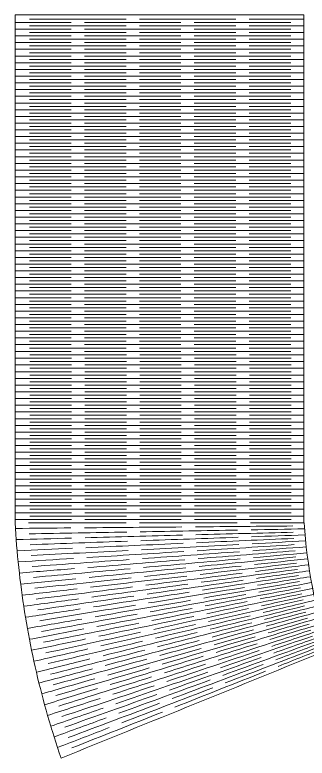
# Model space of a CAD drawing. Header units: inches. Extents: x -13.9 to 20.5, y -8.9 to 4.3.
# Drawn here: x -13.9 to -8.72, y -8.92 to 4.25 of the extents above; entities that cross this region are included whole.
import ezdxf

# ---------------------------------------------------------------- set-up
doc = ezdxf.new("R2010")
doc.units = ezdxf.units.IN
doc.header["$MEASUREMENT"] = 0
doc.layers.add('Layer 1', color=7, linetype='Continuous')

# ---------------------------------------------------------------- blocks, each defined once
blk = doc.blocks.new('block 9')
at = {"layer": 'Layer 1', "lineweight": 0}
for points in [[(-13.897, -4.754), (-13.897, 4.246), (-8.776, 4.246), (-8.776, -4.754)], [(-13.897, -4.754), (-13.89, -4.853)], [(-13.89, -4.853), (-13.884, -4.952)], [(-13.884, -4.952), (-13.877, -5.051)], [(-13.877, -5.051), (-13.87, -5.15)], [(-13.87, -5.15), (-13.861, -5.249)], [(-13.861, -5.249), (-13.853, -5.348)], [(-13.853, -5.348), (-13.843, -5.446)], [(-13.843, -5.446), (-13.833, -5.545)], [(-13.833, -5.545), (-13.822, -5.643)], [(-13.822, -5.643), (-13.811, -5.742)], [(-13.811, -5.742), (-13.798, -5.84)], [(-13.798, -5.84), (-13.786, -5.939)], [(-13.786, -5.939), (-13.772, -6.037)], [(-13.772, -6.037), (-13.759, -6.135)], [(-13.759, -6.135), (-13.744, -6.233)], [(-13.744, -6.233), (-13.729, -6.331)], [(-13.729, -6.331), (-13.713, -6.428)], [(-13.713, -6.428), (-13.696, -6.526)], [(-13.696, -6.526), (-13.679, -6.624)], [(-13.679, -6.624), (-13.662, -6.721)], [(-13.662, -6.721), (-13.643, -6.818)], [(-13.643, -6.818), (-13.624, -6.916)], [(-13.624, -6.916), (-13.605, -7.013)], [(-13.605, -7.013), (-13.585, -7.11)], [(-13.585, -7.11), (-13.564, -7.206)], [(-13.564, -7.206), (-13.542, -7.303)], [(-13.542, -7.303), (-13.52, -7.4)], [(-13.52, -7.4), (-13.498, -7.496)], [(-13.498, -7.496), (-13.474, -7.592)], [(-13.474, -7.592), (-13.45, -7.688)], [(-13.45, -7.688), (-13.426, -7.784)], [(-13.426, -7.784), (-13.401, -7.88)], [(-13.401, -7.88), (-13.375, -7.976)], [(-13.375, -7.976), (-13.349, -8.072)], [(-13.349, -8.072), (-13.321, -8.167)], [(-13.321, -8.167), (-13.294, -8.262)], [(-13.294, -8.262), (-13.266, -8.357)], [(-13.266, -8.357), (-13.252, -8.402)], [(-13.252, -8.402), (-13.237, -8.452)], [(-13.237, -8.452), (-13.207, -8.547)], [(-13.207, -8.547), (-13.178, -8.641)], [(-13.178, -8.641), (-13.147, -8.736)], [(-13.147, -8.736), (-13.116, -8.83)], [(-13.116, -8.83), (-13.082, -8.923)]]:
    blk.add_lwpolyline(points, dxfattribs=at)
for points in [[(-13.89, -4.853), (-13.563, -4.85), (-13.235, -4.847), (-12.907, -4.844)], [(-13.658, -4.754), (-13.081, -4.754), (-12.505, -4.754), (-11.929, -4.754)], [(-12.669, -4.842), (-12.093, -4.837), (-11.517, -4.832), (-10.94, -4.827)], [(-11.69, -4.754), (-11.114, -4.754), (-10.537, -4.754), (-9.961, -4.754)], [(-10.702, -4.825), (-10.126, -4.82), (-9.55, -4.815), (-8.974, -4.81)], [(-9.722, -4.754), (-9.406, -4.754), (-9.09, -4.754), (-8.774, -4.755)], [(-9.715, -4.878), (-9.399, -4.872), (-9.083, -4.867), (-8.768, -4.861)], [(-8.335, -7), (-8.578, -6.269), (-8.724, -5.523), (-8.773, -4.754)], [(-13.646, -4.948), (-13.07, -4.938), (-12.494, -4.927), (-11.919, -4.917)], [(-12.657, -5.019), (-12.081, -5.003), (-11.506, -4.988), (-10.931, -4.972)], [(-11.68, -4.913), (-11.104, -4.903), (-10.529, -4.892), (-9.953, -4.882)], [(-10.692, -4.966), (-10.117, -4.951), (-9.541, -4.935), (-8.966, -4.92)], [(-9.705, -5.001), (-9.39, -4.99), (-9.075, -4.979), (-8.76, -4.968)], [(-13.877, -5.051), (-13.55, -5.042), (-13.222, -5.034), (-12.895, -5.025)], [(-13.632, -5.142), (-13.057, -5.121), (-12.482, -5.1), (-11.907, -5.08)], [(-12.643, -5.194), (-12.068, -5.169), (-11.493, -5.143), (-10.919, -5.117)], [(-11.668, -5.071), (-11.093, -5.051), (-10.518, -5.03), (-9.943, -5.01)], [(-10.681, -5.107), (-10.106, -5.081), (-9.532, -5.056), (-8.957, -5.03)], [(-9.695, -5.125), (-9.38, -5.108), (-9.065, -5.091), (-8.751, -5.074)], [(-13.861, -5.249), (-13.534, -5.234), (-13.207, -5.22), (-12.881, -5.205)], [(-13.615, -5.335), (-13.041, -5.304), (-12.467, -5.273), (-11.892, -5.242)], [(-12.626, -5.37), (-12.053, -5.334), (-11.479, -5.298), (-10.905, -5.262)], [(-11.655, -5.23), (-11.081, -5.199), (-10.506, -5.168), (-9.932, -5.137)], [(-11.639, -5.388), (-11.066, -5.347), (-10.493, -5.306), (-9.92, -5.265)], [(-10.668, -5.248), (-10.094, -5.212), (-9.521, -5.176), (-8.947, -5.14)], [(-10.653, -5.388), (-10.08, -5.342), (-9.508, -5.296), (-8.935, -5.25)], [(-9.682, -5.248), (-9.368, -5.225), (-9.054, -5.203), (-8.74, -5.18)], [(-13.843, -5.446), (-13.516, -5.426), (-13.19, -5.405), (-12.864, -5.385)], [(-11.621, -5.546), (-11.049, -5.494), (-10.477, -5.443), (-9.905, -5.392)], [(-10.636, -5.528), (-10.065, -5.472), (-9.493, -5.415), (-8.922, -5.359)], [(-9.668, -5.371), (-9.355, -5.343), (-9.042, -5.314), (-8.728, -5.286)], [(-9.653, -5.493), (-9.34, -5.46), (-9.028, -5.426), (-8.715, -5.392)], [(-13.596, -5.528), (-13.022, -5.487), (-12.449, -5.446), (-11.876, -5.405)], [(-12.608, -5.546), (-12.035, -5.499), (-11.462, -5.453), (-10.89, -5.407)], [(-11.601, -5.703), (-11.031, -5.642), (-10.46, -5.58), (-9.889, -5.519)], [(-10.618, -5.668), (-10.048, -5.602), (-9.478, -5.535), (-8.908, -5.468)], [(-9.636, -5.616), (-9.324, -5.576), (-9.012, -5.537), (-8.7, -5.498)], [(-13.822, -5.643), (-13.496, -5.617), (-13.17, -5.591), (-12.845, -5.565)], [(-13.574, -5.721), (-13.002, -5.669), (-12.43, -5.618), (-11.858, -5.567)], [(-12.587, -5.721), (-12.015, -5.664), (-11.444, -5.608), (-10.873, -5.552)], [(-11.579, -5.86), (-11.01, -5.789), (-10.441, -5.717), (-9.872, -5.645)], [(-10.597, -5.808), (-10.029, -5.731), (-9.46, -5.654), (-8.892, -5.578)], [(-9.617, -5.738), (-9.306, -5.693), (-8.995, -5.648), (-8.684, -5.603)], [(-13.798, -5.84), (-13.473, -5.808), (-13.148, -5.776), (-12.823, -5.744)], [(-13.55, -5.913), (-12.979, -5.852), (-12.408, -5.79), (-11.837, -5.729)], [(-12.563, -5.895), (-11.994, -5.829), (-11.424, -5.762), (-10.854, -5.696)], [(-11.556, -6.017), (-10.988, -5.935), (-10.42, -5.854), (-9.852, -5.772)], [(-10.575, -5.947), (-10.008, -5.86), (-9.441, -5.773), (-8.875, -5.686)], [(-9.597, -5.86), (-9.287, -5.809), (-8.977, -5.759), (-8.667, -5.709)], [(-13.772, -6.037), (-13.448, -5.999), (-13.124, -5.961), (-12.799, -5.923)], [(-13.523, -6.105), (-12.954, -6.033), (-12.384, -5.962), (-11.815, -5.89)], [(-12.538, -6.07), (-11.97, -5.993), (-11.401, -5.916), (-10.833, -5.84)], [(-11.53, -6.174), (-10.964, -6.082), (-10.398, -5.99), (-9.832, -5.898)], [(-10.551, -6.086), (-9.986, -5.989), (-9.421, -5.892), (-8.856, -5.795)], [(-10.526, -6.225), (-9.962, -6.118), (-9.399, -6.011), (-8.836, -5.904)], [(-9.576, -5.981), (-9.266, -5.925), (-8.957, -5.87), (-8.648, -5.814)], [(-9.552, -6.103), (-9.244, -6.041), (-8.936, -5.98), (-8.628, -5.918)], [(-13.494, -6.297), (-12.926, -6.215), (-12.358, -6.133), (-11.791, -6.051)], [(-12.51, -6.244), (-11.944, -6.157), (-11.377, -6.07), (-10.81, -5.983)], [(-11.502, -6.33), (-10.938, -6.228), (-10.373, -6.126), (-9.809, -6.024)], [(-10.498, -6.364), (-9.937, -6.246), (-9.376, -6.129), (-8.814, -6.012)], [(-9.528, -6.224), (-9.221, -6.157), (-8.914, -6.09), (-8.607, -6.023)], [(-13.744, -6.233), (-13.42, -6.189), (-13.097, -6.145), (-12.773, -6.102)], [(-12.481, -6.418), (-11.916, -6.321), (-11.35, -6.224), (-10.785, -6.127)], [(-11.472, -6.486), (-10.91, -6.374), (-10.347, -6.262), (-9.785, -6.149)], [(-10.469, -6.502), (-9.91, -6.374), (-9.351, -6.247), (-8.792, -6.12)], [(-9.501, -6.345), (-9.195, -6.272), (-8.89, -6.2), (-8.584, -6.127)], [(-13.713, -6.428), (-13.39, -6.379), (-13.068, -6.329), (-12.745, -6.28)], [(-13.462, -6.488), (-12.896, -6.396), (-12.33, -6.304), (-11.764, -6.212)], [(-12.449, -6.591), (-11.885, -6.484), (-11.322, -6.377), (-10.759, -6.269)], [(-11.44, -6.641), (-10.88, -6.519), (-10.32, -6.397), (-9.759, -6.274)], [(-10.438, -6.639), (-9.881, -6.502), (-9.324, -6.364), (-8.767, -6.227)], [(-9.473, -6.465), (-9.169, -6.387), (-8.864, -6.309), (-8.56, -6.231)], [(-13.428, -6.679), (-12.864, -6.577), (-12.3, -6.474), (-11.735, -6.372)], [(-12.414, -6.764), (-11.853, -6.647), (-11.292, -6.529), (-10.731, -6.412)], [(-11.406, -6.796), (-10.848, -6.664), (-10.29, -6.532), (-9.732, -6.399)], [(-10.405, -6.777), (-9.851, -6.629), (-9.296, -6.482), (-8.742, -6.334)], [(-10.371, -6.913), (-9.819, -6.756), (-9.267, -6.599), (-8.715, -6.441)], [(-9.444, -6.585), (-9.141, -6.501), (-8.837, -6.418), (-8.534, -6.334)], [(-9.413, -6.705), (-9.111, -6.616), (-8.809, -6.527), (-8.508, -6.438)], [(-13.679, -6.624), (-13.358, -6.568), (-13.036, -6.513), (-12.715, -6.458)], [(-13.392, -6.869), (-12.829, -6.757), (-12.267, -6.645), (-11.705, -6.532)], [(-12.378, -6.936), (-11.819, -6.809), (-11.26, -6.682), (-10.7, -6.554)], [(-11.37, -6.951), (-10.815, -6.809), (-10.259, -6.666), (-9.703, -6.524)], [(-10.334, -7.05), (-9.785, -6.883), (-9.236, -6.715), (-8.686, -6.548)], [(-9.38, -6.824), (-9.08, -6.729), (-8.78, -6.635), (-8.479, -6.541)], [(-13.643, -6.818), (-13.323, -6.757), (-13.002, -6.696), (-12.682, -6.635)], [(-13.353, -7.059), (-12.792, -6.937), (-12.232, -6.814), (-11.672, -6.692)], [(-12.339, -7.108), (-11.782, -6.971), (-11.225, -6.834), (-10.669, -6.696)], [(-11.333, -7.105), (-10.779, -6.953), (-10.226, -6.8), (-9.673, -6.648)], [(-10.296, -7.186), (-9.75, -7.009), (-9.203, -6.831), (-8.657, -6.654)], [(-9.346, -6.943), (-9.048, -6.843), (-8.749, -6.743), (-8.45, -6.643)], [(-13.605, -7.013), (-13.285, -6.946), (-12.966, -6.879), (-12.647, -6.812)], [(-12.298, -7.28), (-11.744, -7.132), (-11.189, -6.985), (-10.635, -6.838)], [(-11.293, -7.259), (-10.742, -7.097), (-10.191, -6.934), (-9.641, -6.772)], [(-10.257, -7.321), (-9.713, -7.134), (-9.169, -6.947), (-8.626, -6.76)], [(-9.311, -7.061), (-9.014, -6.956), (-8.716, -6.851), (-8.419, -6.746)], [(-9.274, -7.179), (-8.978, -7.069), (-8.683, -6.958), (-8.387, -6.847)], [(-13.311, -7.248), (-12.753, -7.116), (-12.195, -6.984), (-11.637, -6.851)], [(-12.255, -7.451), (-11.703, -7.293), (-11.151, -7.136), (-10.599, -6.979)], [(-11.251, -7.412), (-10.703, -7.24), (-10.155, -7.067), (-9.607, -6.895)], [(-10.215, -7.457), (-9.674, -7.26), (-9.134, -7.063), (-8.593, -6.866)], [(-10.172, -7.591), (-9.634, -7.384), (-9.097, -7.178), (-8.559, -6.971)], [(-9.235, -7.297), (-8.941, -7.181), (-8.648, -7.065), (-8.354, -6.949)], [(-13.563, -7.206), (-13.245, -7.134), (-12.927, -7.062), (-12.609, -6.989)], [(-13.268, -7.437), (-12.712, -7.295), (-12.156, -7.152), (-11.6, -7.01)], [(-13.082, -8.923), (-11.502, -8.283), (-9.923, -7.643), (-8.344, -7.002)], [(-11.207, -7.565), (-10.662, -7.383), (-10.117, -7.2), (-9.572, -7.018)], [(-13.52, -7.4), (-13.203, -7.321), (-12.886, -7.243), (-12.57, -7.165)], [(-13.221, -7.625), (-12.668, -7.473), (-12.115, -7.321), (-11.562, -7.168)], [(-12.21, -7.621), (-11.661, -7.454), (-11.111, -7.287), (-10.562, -7.119)], [(-11.162, -7.717), (-10.619, -7.525), (-10.077, -7.333), (-9.535, -7.141)], [(-13.474, -7.592), (-13.159, -7.508), (-12.843, -7.425), (-12.528, -7.341)], [(-13.173, -7.813), (-12.622, -7.651), (-12.071, -7.488), (-11.521, -7.326)], [(-12.162, -7.791), (-11.616, -7.614), (-11.069, -7.437), (-10.523, -7.259)], [(-11.114, -7.869), (-10.575, -7.667), (-10.036, -7.465), (-9.497, -7.263)], [(-13.122, -8), (-12.574, -7.828), (-12.026, -7.656), (-11.478, -7.483)], [(-12.113, -7.96), (-11.569, -7.773), (-11.025, -7.586), (-10.482, -7.399)], [(-11.064, -8.02), (-10.528, -7.808), (-9.993, -7.596), (-9.457, -7.385)], [(-13.426, -7.784), (-13.112, -7.695), (-12.798, -7.605), (-12.484, -7.516)], [(-12.061, -8.129), (-11.52, -7.932), (-10.98, -7.735), (-10.439, -7.538)], [(-13.375, -7.976), (-13.062, -7.881), (-12.75, -7.786), (-12.437, -7.69)], [(-13.068, -8.187), (-12.523, -8.005), (-11.978, -7.822), (-11.433, -7.64)], [(-12.007, -8.297), (-11.469, -8.09), (-10.932, -7.884), (-10.394, -7.677)], [(-13.321, -8.167), (-13.01, -8.066), (-12.7, -7.965), (-12.389, -7.864)], [(-13.013, -8.373), (-12.47, -8.181), (-11.928, -7.988), (-11.386, -7.796)], [(-12.954, -8.558), (-12.415, -8.356), (-11.876, -8.154), (-11.337, -7.952)], [(-13.266, -8.357), (-12.956, -8.251), (-12.647, -8.144), (-12.338, -8.038)], [(-12.894, -8.742), (-12.358, -8.531), (-11.822, -8.319), (-11.286, -8.107)], [(-13.207, -8.547), (-12.9, -8.435), (-12.592, -8.323), (-12.285, -8.211)], [(-13.147, -8.736), (-12.841, -8.618), (-12.535, -8.5), (-12.229, -8.383)]]:
    blk.add_open_spline(points, degree=3, dxfattribs=at)
blk = doc.blocks.new('block 11')
at = {"layer": 'Layer 1', "lineweight": 0}
for points in [[(-13.897, -1.838), (-12.899, -1.838)], [(-13.637, -1.779), (-11.925, -1.779)], [(-12.663, -1.838), (-10.951, -1.838)], [(-11.689, -1.779), (-9.977, -1.779)], [(-10.715, -1.838), (-9.003, -1.838)], [(-9.741, -1.779), (-8.776, -1.779)], [(-13.897, -1.957), (-12.899, -1.957)], [(-13.637, -1.898), (-11.925, -1.898)], [(-12.663, -1.957), (-10.951, -1.957)], [(-11.689, -1.898), (-9.977, -1.898)], [(-10.715, -1.957), (-9.003, -1.957)], [(-9.741, -1.898), (-8.776, -1.898)], [(-13.897, -2.076), (-12.899, -2.076)], [(-13.637, -2.016), (-11.925, -2.016)], [(-12.663, -2.076), (-10.951, -2.076)], [(-11.689, -2.016), (-9.977, -2.016)], [(-10.715, -2.076), (-9.003, -2.076)], [(-9.741, -2.016), (-8.776, -2.016)], [(-13.897, -2.195), (-12.899, -2.195)], [(-13.637, -2.136), (-11.925, -2.136)], [(-12.663, -2.195), (-10.951, -2.195)], [(-11.689, -2.136), (-9.977, -2.136)], [(-10.715, -2.195), (-9.003, -2.195)], [(-9.741, -2.136), (-8.776, -2.136)], [(-13.897, -2.314), (-12.899, -2.314)], [(-13.637, -2.255), (-11.925, -2.255)], [(-12.663, -2.314), (-10.951, -2.314)], [(-11.689, -2.255), (-9.977, -2.255)], [(-10.715, -2.314), (-9.003, -2.314)], [(-9.741, -2.255), (-8.776, -2.255)], [(-13.897, -2.433), (-12.899, -2.433)], [(-13.637, -2.374), (-11.925, -2.374)], [(-13.637, -2.493), (-11.925, -2.493)], [(-12.663, -2.433), (-10.951, -2.433)], [(-11.689, -2.374), (-9.977, -2.374)], [(-11.689, -2.493), (-9.977, -2.493)], [(-10.715, -2.433), (-9.003, -2.433)], [(-9.741, -2.374), (-8.776, -2.374)], [(-9.741, -2.493), (-8.776, -2.493)], [(-13.897, -2.552), (-12.899, -2.552)], [(-13.637, -2.612), (-11.925, -2.612)], [(-12.663, -2.552), (-10.951, -2.552)], [(-11.689, -2.612), (-9.977, -2.612)], [(-10.715, -2.552), (-9.003, -2.552)], [(-9.741, -2.612), (-8.776, -2.612)], [(-13.897, -2.671), (-12.899, -2.671)], [(-13.637, -2.731), (-11.925, -2.731)], [(-12.663, -2.671), (-10.951, -2.671)], [(-11.689, -2.731), (-9.977, -2.731)], [(-10.715, -2.671), (-9.003, -2.671)], [(-9.741, -2.731), (-8.776, -2.731)], [(-13.897, -2.79), (-12.899, -2.79)], [(-13.637, -2.849), (-11.925, -2.849)], [(-12.663, -2.79), (-10.951, -2.79)], [(-11.689, -2.849), (-9.977, -2.849)], [(-10.715, -2.79), (-9.003, -2.79)], [(-9.741, -2.849), (-8.776, -2.849)], [(-13.897, -2.909), (-12.899, -2.909)], [(-13.897, -3.028), (-12.899, -3.028)], [(-13.637, -2.968), (-11.925, -2.968)], [(-12.663, -2.909), (-10.951, -2.909)], [(-12.663, -3.028), (-10.951, -3.028)], [(-11.689, -2.968), (-9.977, -2.968)], [(-10.715, -2.909), (-9.003, -2.909)], [(-10.715, -3.028), (-9.003, -3.028)], [(-9.741, -2.968), (-8.776, -2.968)], [(-13.897, -3.147), (-12.899, -3.147)], [(-13.637, -3.087), (-11.925, -3.087)], [(-12.663, -3.147), (-10.951, -3.147)], [(-11.689, -3.087), (-9.977, -3.087)], [(-10.715, -3.147), (-9.003, -3.147)], [(-9.741, -3.087), (-8.776, -3.087)], [(-13.897, -3.266), (-12.899, -3.266)], [(-13.637, -3.206), (-11.925, -3.206)], [(-12.663, -3.266), (-10.951, -3.266)], [(-11.689, -3.206), (-9.977, -3.206)], [(-10.715, -3.266), (-9.003, -3.266)], [(-9.741, -3.206), (-8.776, -3.206)], [(-13.897, -3.385), (-12.899, -3.385)], [(-13.637, -3.325), (-11.925, -3.325)], [(-12.663, -3.385), (-10.951, -3.385)], [(-11.689, -3.325), (-9.977, -3.325)], [(-10.715, -3.385), (-9.003, -3.385)], [(-9.741, -3.325), (-8.776, -3.325)], [(-13.897, -3.504), (-12.899, -3.504)], [(-13.637, -3.444), (-11.925, -3.444)], [(-12.663, -3.504), (-10.951, -3.504)], [(-11.689, -3.444), (-9.977, -3.444)], [(-10.715, -3.504), (-9.003, -3.504)], [(-9.741, -3.444), (-8.776, -3.444)], [(-13.897, -3.622), (-12.899, -3.622)], [(-13.637, -3.563), (-11.925, -3.563)], [(-13.637, -3.682), (-11.925, -3.682)], [(-12.663, -3.622), (-10.951, -3.622)], [(-11.689, -3.563), (-9.977, -3.563)], [(-11.689, -3.682), (-9.977, -3.682)], [(-10.715, -3.622), (-9.003, -3.622)], [(-9.741, -3.563), (-8.776, -3.563)], [(-9.741, -3.682), (-8.776, -3.682)], [(-13.897, -3.741), (-12.899, -3.741)], [(-13.637, -3.801), (-11.925, -3.801)], [(-12.663, -3.741), (-10.951, -3.741)], [(-11.689, -3.801), (-9.977, -3.801)], [(-10.715, -3.741), (-9.003, -3.741)], [(-9.741, -3.801), (-8.776, -3.801)], [(-13.897, -3.86), (-12.899, -3.86)], [(-13.637, -3.92), (-11.925, -3.92)], [(-12.663, -3.86), (-10.951, -3.86)], [(-11.689, -3.92), (-9.977, -3.92)], [(-10.715, -3.86), (-9.003, -3.86)], [(-9.741, -3.92), (-8.776, -3.92)], [(-13.897, -3.979), (-12.899, -3.979)], [(-13.637, -4.039), (-11.925, -4.039)], [(-12.663, -3.979), (-10.951, -3.979)], [(-11.689, -4.039), (-9.977, -4.039)], [(-10.715, -3.979), (-9.003, -3.979)], [(-9.741, -4.039), (-8.776, -4.039)], [(-13.897, -4.098), (-12.899, -4.098)], [(-13.637, -4.158), (-11.925, -4.158)], [(-12.663, -4.098), (-10.951, -4.098)], [(-11.689, -4.158), (-9.977, -4.158)], [(-10.715, -4.098), (-9.003, -4.098)], [(-9.741, -4.158), (-8.776, -4.158)], [(-13.897, -4.217), (-12.899, -4.217)], [(-13.897, -4.336), (-12.899, -4.336)], [(-13.637, -4.277), (-11.925, -4.277)], [(-12.663, -4.217), (-10.951, -4.217)], [(-12.663, -4.336), (-10.951, -4.336)], [(-11.689, -4.277), (-9.977, -4.277)], [(-10.715, -4.217), (-9.003, -4.217)], [(-10.715, -4.336), (-9.003, -4.336)], [(-9.741, -4.277), (-8.776, -4.277)], [(-13.897, -4.455), (-12.899, -4.455)], [(-13.637, -4.395), (-11.925, -4.395)], [(-12.663, -4.455), (-10.951, -4.455)], [(-11.689, -4.395), (-9.977, -4.395)], [(-10.715, -4.455), (-9.003, -4.455)], [(-9.741, -4.395), (-8.776, -4.395)], [(-13.897, -4.574), (-12.899, -4.574)], [(-13.637, -4.514), (-11.925, -4.514)], [(-12.663, -4.574), (-10.951, -4.574)], [(-11.689, -4.514), (-9.977, -4.514)], [(-10.715, -4.574), (-9.003, -4.574)], [(-9.741, -4.514), (-8.776, -4.514)], [(-13.897, -4.693), (-12.899, -4.693)], [(-13.637, -4.633), (-11.925, -4.633)], [(-12.663, -4.693), (-10.951, -4.693)], [(-11.689, -4.633), (-9.977, -4.633)], [(-10.715, -4.693), (-9.003, -4.693)], [(-9.741, -4.633), (-8.776, -4.633)]]:
    blk.add_lwpolyline(points, dxfattribs=at)
blk = doc.blocks.new('block 10')
at = {"layer": 'Layer 1', "lineweight": 0}
for points in [[(-13.902, 4.111), (-12.904, 4.111)], [(-13.642, 4.171), (-11.93, 4.171)], [(-12.668, 4.111), (-10.957, 4.111)], [(-11.694, 4.171), (-9.983, 4.171)], [(-10.72, 4.111), (-9.009, 4.111)], [(-9.746, 4.171), (-8.781, 4.171)], [(-13.902, 3.993), (-12.904, 3.993)], [(-13.642, 4.052), (-11.93, 4.052)], [(-12.668, 3.993), (-10.957, 3.993)], [(-11.694, 4.052), (-9.983, 4.052)], [(-10.72, 3.993), (-9.009, 3.993)], [(-9.746, 4.052), (-8.781, 4.052)], [(-13.902, 3.874), (-12.904, 3.874)], [(-13.642, 3.933), (-11.93, 3.933)], [(-12.668, 3.874), (-10.957, 3.874)], [(-11.694, 3.933), (-9.983, 3.933)], [(-10.72, 3.874), (-9.009, 3.874)], [(-9.746, 3.933), (-8.781, 3.933)], [(-13.902, 3.755), (-12.904, 3.755)], [(-13.642, 3.814), (-11.93, 3.814)], [(-13.642, 3.695), (-11.93, 3.695)], [(-12.668, 3.755), (-10.957, 3.755)], [(-11.694, 3.814), (-9.983, 3.814)], [(-11.694, 3.695), (-9.983, 3.695)], [(-10.72, 3.755), (-9.009, 3.755)], [(-9.746, 3.814), (-8.781, 3.814)], [(-9.746, 3.695), (-8.781, 3.695)], [(-13.902, 3.636), (-12.904, 3.636)], [(-13.642, 3.576), (-11.93, 3.576)], [(-12.668, 3.636), (-10.957, 3.636)], [(-11.694, 3.576), (-9.983, 3.576)], [(-10.72, 3.636), (-9.009, 3.636)], [(-9.746, 3.576), (-8.781, 3.576)], [(-13.902, 3.517), (-12.904, 3.517)], [(-13.642, 3.457), (-11.93, 3.457)], [(-12.668, 3.517), (-10.957, 3.517)], [(-11.694, 3.457), (-9.983, 3.457)], [(-10.72, 3.517), (-9.009, 3.517)], [(-9.746, 3.457), (-8.781, 3.457)], [(-13.902, 3.398), (-12.904, 3.398)], [(-13.642, 3.338), (-11.93, 3.338)], [(-12.668, 3.398), (-10.957, 3.398)], [(-11.694, 3.338), (-9.983, 3.338)], [(-10.72, 3.398), (-9.009, 3.398)], [(-9.746, 3.338), (-8.781, 3.338)], [(-13.902, 3.279), (-12.904, 3.279)], [(-13.642, 3.22), (-11.93, 3.22)], [(-12.668, 3.279), (-10.957, 3.279)], [(-11.694, 3.22), (-9.983, 3.22)], [(-10.72, 3.279), (-9.009, 3.279)], [(-9.746, 3.22), (-8.781, 3.22)], [(-13.902, 3.16), (-12.904, 3.16)], [(-13.902, 3.041), (-12.904, 3.041)], [(-13.642, 3.101), (-11.93, 3.101)], [(-12.668, 3.16), (-10.957, 3.16)], [(-12.668, 3.041), (-10.957, 3.041)], [(-11.694, 3.101), (-9.983, 3.101)], [(-10.72, 3.16), (-9.009, 3.16)], [(-10.72, 3.041), (-9.009, 3.041)], [(-9.746, 3.101), (-8.781, 3.101)], [(-13.902, 2.922), (-12.904, 2.922)], [(-13.642, 2.982), (-11.93, 2.982)], [(-12.668, 2.922), (-10.957, 2.922)], [(-11.694, 2.982), (-9.983, 2.982)], [(-10.72, 2.922), (-9.009, 2.922)], [(-9.746, 2.982), (-8.781, 2.982)], [(-13.902, 2.803), (-12.904, 2.803)], [(-13.642, 2.863), (-11.93, 2.863)], [(-12.668, 2.803), (-10.957, 2.803)], [(-11.694, 2.863), (-9.983, 2.863)], [(-10.72, 2.803), (-9.009, 2.803)], [(-9.746, 2.863), (-8.781, 2.863)], [(-13.902, 2.684), (-12.904, 2.684)], [(-13.642, 2.744), (-11.93, 2.744)], [(-12.668, 2.684), (-10.957, 2.684)], [(-11.694, 2.744), (-9.983, 2.744)], [(-10.72, 2.684), (-9.009, 2.684)], [(-9.746, 2.744), (-8.781, 2.744)], [(-13.902, 2.565), (-12.904, 2.565)], [(-13.642, 2.625), (-11.93, 2.625)], [(-13.642, 2.506), (-11.93, 2.506)], [(-12.668, 2.565), (-10.957, 2.565)], [(-11.694, 2.625), (-9.983, 2.625)], [(-11.694, 2.506), (-9.983, 2.506)], [(-10.72, 2.565), (-9.009, 2.565)], [(-9.746, 2.625), (-8.781, 2.625)], [(-9.746, 2.506), (-8.781, 2.506)], [(-13.902, 2.447), (-12.904, 2.447)], [(-13.642, 2.387), (-11.93, 2.387)], [(-12.668, 2.447), (-10.957, 2.447)], [(-11.694, 2.387), (-9.983, 2.387)], [(-10.72, 2.447), (-9.009, 2.447)], [(-9.746, 2.387), (-8.781, 2.387)], [(-13.902, 2.328), (-12.904, 2.328)], [(-13.642, 2.268), (-11.93, 2.268)], [(-12.668, 2.328), (-10.957, 2.328)], [(-11.694, 2.268), (-9.983, 2.268)], [(-10.72, 2.328), (-9.009, 2.328)], [(-9.746, 2.268), (-8.781, 2.268)], [(-13.902, 2.209), (-12.904, 2.209)], [(-13.642, 2.149), (-11.93, 2.149)], [(-12.668, 2.209), (-10.957, 2.209)], [(-11.694, 2.149), (-9.983, 2.149)], [(-10.72, 2.209), (-9.009, 2.209)], [(-9.746, 2.149), (-8.781, 2.149)], [(-13.902, 2.09), (-12.904, 2.09)], [(-13.642, 2.03), (-11.93, 2.03)], [(-12.668, 2.09), (-10.957, 2.09)], [(-11.694, 2.03), (-9.983, 2.03)], [(-10.72, 2.09), (-9.009, 2.09)], [(-9.746, 2.03), (-8.781, 2.03)], [(-13.902, 1.971), (-12.904, 1.971)], [(-13.902, 1.852), (-12.904, 1.852)], [(-13.642, 1.911), (-11.93, 1.911)], [(-12.668, 1.971), (-10.957, 1.971)], [(-12.668, 1.852), (-10.957, 1.852)], [(-11.694, 1.911), (-9.983, 1.911)], [(-10.72, 1.971), (-9.009, 1.971)], [(-10.72, 1.852), (-9.009, 1.852)], [(-9.746, 1.911), (-8.781, 1.911)], [(-13.902, 1.733), (-12.904, 1.733)], [(-13.642, 1.793), (-11.93, 1.793)], [(-12.668, 1.733), (-10.957, 1.733)], [(-11.694, 1.793), (-9.983, 1.793)], [(-10.72, 1.733), (-9.009, 1.733)], [(-9.746, 1.793), (-8.781, 1.793)], [(-13.902, 1.614), (-12.904, 1.614)], [(-13.642, 1.674), (-11.93, 1.674)], [(-12.668, 1.614), (-10.957, 1.614)], [(-11.694, 1.674), (-9.983, 1.674)], [(-10.72, 1.614), (-9.009, 1.614)], [(-9.746, 1.674), (-8.781, 1.674)], [(-13.902, 1.495), (-12.904, 1.495)], [(-13.642, 1.555), (-11.93, 1.555)], [(-12.668, 1.495), (-10.957, 1.495)], [(-11.694, 1.555), (-9.983, 1.555)], [(-10.72, 1.495), (-9.009, 1.495)], [(-9.746, 1.555), (-8.781, 1.555)], [(-13.902, 1.376), (-12.904, 1.376)], [(-13.642, 1.436), (-11.93, 1.436)], [(-12.668, 1.376), (-10.957, 1.376)], [(-11.694, 1.436), (-9.983, 1.436)], [(-10.72, 1.376), (-9.009, 1.376)], [(-9.746, 1.436), (-8.781, 1.436)], [(-13.902, 1.257), (-12.904, 1.257)], [(-13.642, 1.317), (-11.93, 1.317)], [(-13.642, 1.197), (-11.93, 1.197)], [(-12.668, 1.257), (-10.957, 1.257)], [(-11.694, 1.317), (-9.983, 1.317)], [(-11.694, 1.197), (-9.983, 1.197)], [(-10.72, 1.257), (-9.009, 1.257)], [(-9.746, 1.317), (-8.781, 1.317)], [(-9.746, 1.197), (-8.781, 1.197)], [(-13.902, 1.138), (-12.904, 1.138)], [(-13.642, 1.078), (-11.93, 1.078)], [(-12.668, 1.138), (-10.957, 1.138)], [(-11.694, 1.078), (-9.983, 1.078)], [(-10.72, 1.138), (-9.009, 1.138)], [(-9.746, 1.078), (-8.781, 1.078)], [(-13.902, 1.019), (-12.904, 1.019)], [(-13.642, 0.959), (-11.93, 0.959)], [(-12.668, 1.019), (-10.957, 1.019)], [(-11.694, 0.959), (-9.983, 0.959)], [(-10.72, 1.019), (-9.009, 1.019)], [(-9.746, 0.959), (-8.781, 0.959)], [(-13.902, 0.9), (-12.904, 0.9)], [(-13.642, 0.841), (-11.93, 0.841)], [(-12.668, 0.9), (-10.957, 0.9)], [(-11.694, 0.841), (-9.983, 0.841)], [(-10.72, 0.9), (-9.009, 0.9)], [(-9.746, 0.841), (-8.781, 0.841)], [(-13.902, 0.781), (-12.904, 0.781)], [(-13.902, 0.662), (-12.904, 0.662)], [(-13.642, 0.722), (-11.93, 0.722)], [(-12.668, 0.781), (-10.957, 0.781)], [(-12.668, 0.662), (-10.957, 0.662)], [(-11.694, 0.722), (-9.983, 0.722)], [(-10.72, 0.781), (-9.009, 0.781)], [(-10.72, 0.662), (-9.009, 0.662)], [(-9.746, 0.722), (-8.781, 0.722)], [(-13.902, 0.543), (-12.904, 0.543)], [(-13.642, 0.603), (-11.93, 0.603)], [(-12.668, 0.543), (-10.957, 0.543)], [(-11.694, 0.603), (-9.983, 0.603)], [(-10.72, 0.543), (-9.009, 0.543)], [(-9.746, 0.603), (-8.781, 0.603)], [(-13.902, 0.424), (-12.904, 0.424)], [(-13.642, 0.484), (-11.93, 0.484)], [(-12.668, 0.424), (-10.957, 0.424)], [(-11.694, 0.484), (-9.983, 0.484)], [(-10.72, 0.424), (-9.009, 0.424)], [(-9.746, 0.484), (-8.781, 0.484)], [(-13.902, 0.305), (-12.904, 0.305)], [(-13.642, 0.365), (-11.93, 0.365)], [(-12.668, 0.305), (-10.957, 0.305)], [(-11.694, 0.365), (-9.983, 0.365)], [(-10.72, 0.305), (-9.009, 0.305)], [(-9.746, 0.365), (-8.781, 0.365)], [(-13.902, 0.186), (-12.904, 0.186)], [(-13.642, 0.246), (-11.93, 0.246)], [(-12.668, 0.186), (-10.957, 0.186)], [(-11.694, 0.246), (-9.983, 0.246)], [(-10.72, 0.186), (-9.009, 0.186)], [(-9.746, 0.246), (-8.781, 0.246)], [(-13.902, 0.068), (-12.904, 0.068)], [(-13.642, 0.127), (-11.93, 0.127)], [(-13.642, 0.008), (-11.93, 0.008)], [(-12.668, 0.068), (-10.957, 0.068)], [(-11.694, 0.127), (-9.983, 0.127)], [(-11.694, 0.008), (-9.983, 0.008)], [(-10.72, 0.068), (-9.009, 0.068)], [(-9.746, 0.127), (-8.781, 0.127)], [(-9.746, 0.008), (-8.781, 0.008)], [(-13.902, -0.051), (-12.904, -0.051)], [(-13.642, -0.111), (-11.93, -0.111)], [(-12.668, -0.051), (-10.957, -0.051)], [(-11.694, -0.111), (-9.983, -0.111)], [(-10.72, -0.051), (-9.009, -0.051)], [(-9.746, -0.111), (-8.781, -0.111)], [(-13.902, -0.17), (-12.904, -0.17)], [(-13.642, -0.23), (-11.93, -0.23)], [(-12.668, -0.17), (-10.957, -0.17)], [(-11.694, -0.23), (-9.983, -0.23)], [(-10.72, -0.17), (-9.009, -0.17)], [(-9.746, -0.23), (-8.781, -0.23)], [(-13.902, -0.289), (-12.904, -0.289)], [(-13.642, -0.349), (-11.93, -0.349)], [(-12.668, -0.289), (-10.957, -0.289)], [(-11.694, -0.349), (-9.983, -0.349)], [(-10.72, -0.289), (-9.009, -0.289)], [(-9.746, -0.349), (-8.781, -0.349)], [(-13.902, -0.408), (-12.904, -0.408)], [(-13.642, -0.468), (-11.93, -0.468)], [(-12.668, -0.408), (-10.957, -0.408)], [(-11.694, -0.468), (-9.983, -0.468)], [(-10.72, -0.408), (-9.009, -0.408)], [(-9.746, -0.468), (-8.781, -0.468)], [(-13.902, -0.527), (-12.904, -0.527)], [(-13.902, -0.646), (-12.904, -0.646)], [(-13.642, -0.587), (-11.93, -0.587)], [(-12.668, -0.527), (-10.957, -0.527)], [(-12.668, -0.646), (-10.957, -0.646)], [(-11.694, -0.587), (-9.983, -0.587)], [(-10.72, -0.527), (-9.009, -0.527)], [(-10.72, -0.646), (-9.009, -0.646)], [(-9.746, -0.587), (-8.781, -0.587)], [(-13.902, -0.765), (-12.904, -0.765)], [(-13.642, -0.705), (-11.93, -0.705)], [(-12.668, -0.765), (-10.957, -0.765)], [(-11.694, -0.705), (-9.983, -0.705)], [(-10.72, -0.765), (-9.009, -0.765)], [(-9.746, -0.705), (-8.781, -0.705)], [(-13.902, -0.884), (-12.904, -0.884)], [(-13.642, -0.824), (-11.93, -0.824)], [(-12.668, -0.884), (-10.957, -0.884)], [(-11.694, -0.824), (-9.983, -0.824)], [(-10.72, -0.884), (-9.009, -0.884)], [(-9.746, -0.824), (-8.781, -0.824)], [(-13.902, -1.003), (-12.904, -1.003)], [(-13.642, -0.943), (-11.93, -0.943)], [(-12.668, -1.003), (-10.957, -1.003)], [(-11.694, -0.943), (-9.983, -0.943)], [(-10.72, -1.003), (-9.009, -1.003)], [(-9.746, -0.943), (-8.781, -0.943)], [(-13.902, -1.122), (-12.904, -1.122)], [(-13.642, -1.062), (-11.93, -1.062)], [(-13.642, -1.181), (-11.93, -1.181)], [(-12.668, -1.122), (-10.957, -1.122)], [(-11.694, -1.062), (-9.983, -1.062)], [(-11.694, -1.181), (-9.983, -1.181)], [(-10.72, -1.122), (-9.009, -1.122)], [(-9.746, -1.062), (-8.781, -1.062)], [(-9.746, -1.181), (-8.781, -1.181)], [(-13.902, -1.241), (-12.904, -1.241)], [(-13.642, -1.3), (-11.93, -1.3)], [(-12.668, -1.241), (-10.957, -1.241)], [(-11.694, -1.3), (-9.983, -1.3)], [(-10.72, -1.241), (-9.009, -1.241)], [(-9.746, -1.3), (-8.781, -1.3)], [(-13.902, -1.359), (-12.904, -1.359)], [(-13.642, -1.419), (-11.93, -1.419)], [(-12.668, -1.359), (-10.957, -1.359)], [(-11.694, -1.419), (-9.983, -1.419)], [(-10.72, -1.359), (-9.009, -1.359)], [(-9.746, -1.419), (-8.781, -1.419)], [(-13.902, -1.478), (-12.904, -1.478)], [(-13.642, -1.538), (-11.93, -1.538)], [(-12.668, -1.478), (-10.957, -1.478)], [(-11.694, -1.538), (-9.983, -1.538)], [(-10.72, -1.478), (-9.009, -1.478)], [(-9.746, -1.538), (-8.781, -1.538)], [(-13.902, -1.597), (-12.904, -1.597)], [(-13.642, -1.657), (-11.93, -1.657)], [(-12.668, -1.597), (-10.957, -1.597)], [(-11.694, -1.657), (-9.983, -1.657)], [(-10.72, -1.597), (-9.009, -1.597)], [(-9.746, -1.657), (-8.781, -1.657)], [(-13.902, -1.716), (-12.904, -1.716)], [(-12.668, -1.716), (-10.957, -1.716)], [(-10.72, -1.716), (-9.009, -1.716)]]:
    blk.add_lwpolyline(points, dxfattribs=at)
at = {"layer": 'Layer 1'}
blk.add_blockref('block 11', (0, 0), dxfattribs=at)

msp = doc.modelspace()

# ---------------------------------------------------------------- block references
at = {"layer": 'Layer 1'}
for name in ['block 9', 'block 10']:
    msp.add_blockref(name, (0, 0), dxfattribs=at)

doc.saveas('drawing.dxf')
